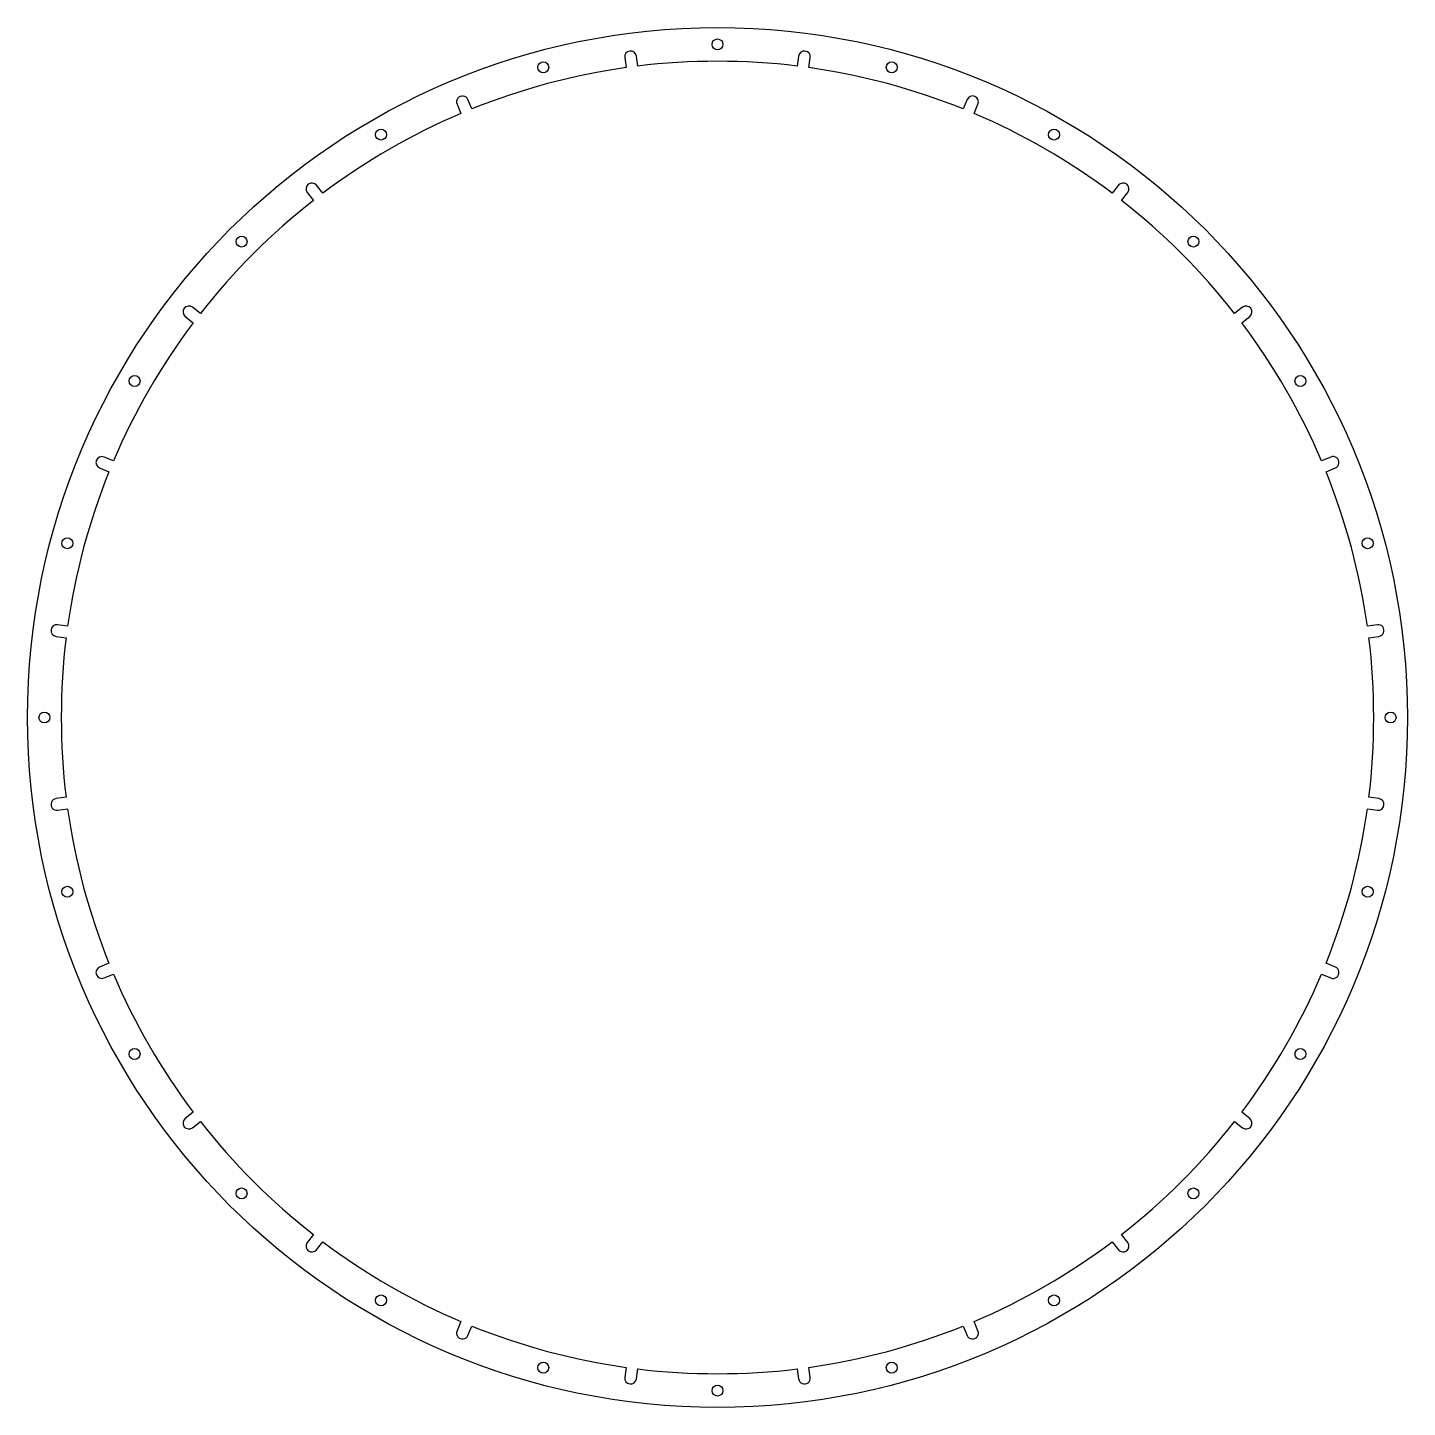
# Model space of a CAD drawing. Header units: millimetres. Extents: x -410 to 410, y -410 to 410.
import ezdxf

# ---------------------------------------------------------------- set-up
doc = ezdxf.new("R2010")
doc.units = ezdxf.units.MM

msp = doc.modelspace()

# ---------------------------------------------------------------- linework, layer by layer
at = {"layer": 'CORTE'}
msp.add_lwpolyline([(387.1, 47.43), (393.07, 48.22, 1), (392.16, 55.16), (386.19, 54.37, 0.061038), (361.64, 146.01), (367.2, 148.31, 1), (364.52, 154.78), (358.96, 152.47, 0.061038), (311.53, 234.63), (316.3, 238.29, 1), (312.04, 243.85), (307.26, 240.18, 0.061038), (240.18, 307.26), (243.85, 312.04, 1), (238.29, 316.3), (234.63, 311.53, 0.061038), (152.47, 358.96), (154.78, 364.52, 1), (148.31, 367.2), (146.01, 361.64, 0.061038), (54.37, 386.19), (55.16, 392.16, 1), (48.22, 393.07), (47.43, 387.1, 0.061038), (-47.43, 387.1), (-48.22, 393.07, 1), (-55.16, 392.16), (-54.37, 386.19, 0.061038), (-146.01, 361.64), (-148.31, 367.2, 1), (-154.78, 364.52), (-152.47, 358.96, 0.061038), (-234.63, 311.53), (-238.29, 316.3, 1), (-243.85, 312.04), (-240.18, 307.26, 0.061038), (-307.26, 240.18), (-312.04, 243.85, 1), (-316.3, 238.29), (-311.53, 234.63, 0.061038), (-358.96, 152.47), (-364.52, 154.78, 1), (-367.2, 148.31), (-361.64, 146.01, 0.061038), (-386.19, 54.37), (-392.16, 55.16, 1), (-393.07, 48.22), (-387.1, 47.43, 0.061038), (-387.1, -47.43), (-393.07, -48.22, 1), (-392.16, -55.16), (-386.19, -54.37, 0.061038), (-361.64, -146.01), (-367.2, -148.31, 1), (-364.52, -154.78), (-358.96, -152.47, 0.061038), (-311.53, -234.63), (-316.3, -238.29, 1), (-312.04, -243.85), (-307.26, -240.18, 0.061038), (-240.18, -307.26), (-243.85, -312.04, 1), (-238.29, -316.3), (-234.63, -311.53, 0.061038), (-152.47, -358.96), (-154.78, -364.52, 1), (-148.31, -367.2), (-146.01, -361.64, 0.061038), (-54.37, -386.19), (-55.16, -392.16, 1), (-48.22, -393.07), (-47.43, -387.1, 0.061038), (47.43, -387.1), (48.22, -393.07, 1), (55.16, -392.16), (54.37, -386.19, 0.061038), (146.01, -361.64), (148.31, -367.2, 1), (154.78, -364.52), (152.47, -358.96, 0.061038), (234.63, -311.53), (238.29, -316.3, 1), (243.85, -312.04), (240.18, -307.26, 0.061038), (307.26, -240.18), (312.04, -243.85, 1), (316.3, -238.29), (311.53, -234.63, 0.061038), (358.96, -152.47), (364.52, -154.78, 1), (367.2, -148.31), (361.64, -146.01, 0.061038), (386.19, -54.37), (392.16, -55.16, 1), (393.07, -48.22), (387.1, -47.43, 0.061038)], format="xyb", close=True, dxfattribs=at)
for centre, radius in [((0, 0), 410), ((0, 400), 3.25), ((-103.53, 386.37), 3.25), ((103.53, 386.37), 3.25), ((-200, 346.41), 3.25), ((200, 346.41), 3.25), ((-282.84, 282.84), 3.25), ((282.84, 282.84), 3.25), ((-346.41, 200), 3.25), ((346.41, 200), 3.25), ((-386.37, 103.53), 3.25), ((386.37, 103.53), 3.25), ((-400, 0), 3.25), ((400, 0), 3.25), ((-386.37, -103.53), 3.25), ((386.37, -103.53), 3.25), ((-346.41, -200), 3.25), ((346.41, -200), 3.25), ((-282.84, -282.84), 3.25), ((282.84, -282.84), 3.25), ((-200, -346.41), 3.25), ((200, -346.41), 3.25), ((-103.53, -386.37), 3.25), ((103.53, -386.37), 3.25), ((0, -400), 3.25)]:
    msp.add_circle(centre, radius, dxfattribs=at)

doc.saveas('drawing.dxf')
